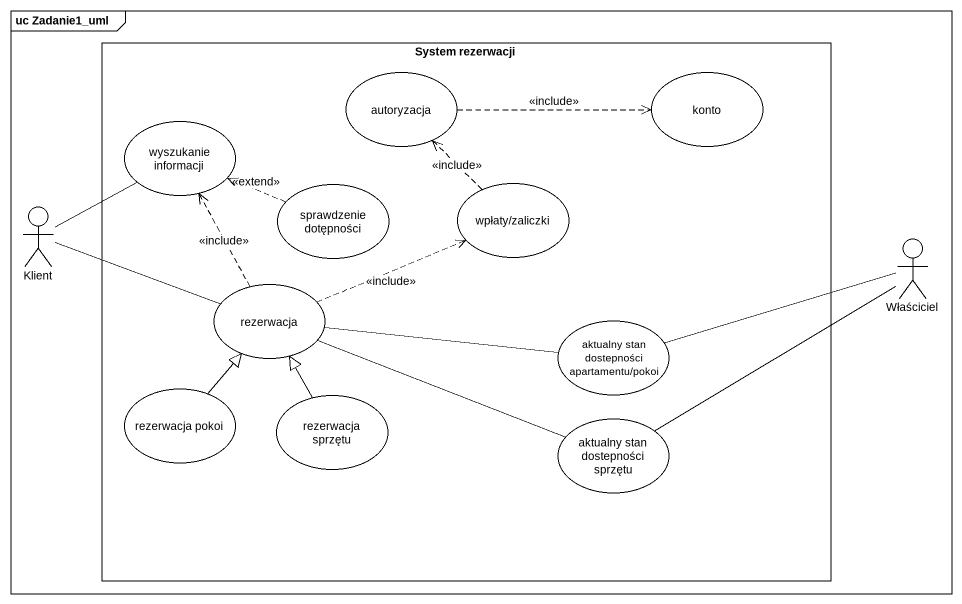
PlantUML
@startuml
mainframe uc Zadanie1_uml
rectangle "System rezerwacji" as System_rezerwacji {
  usecase autoryzacja
  usecase konto
  usecase "wyszukanie informacji" as wyszukanie_informacji
  usecase "sprawdzenie dotępności" as sprawdzenie_dotępności
  usecase "wpłaty/zaliczki" as wpłaty_zaliczki
  usecase rezerwacja
  usecase "aktualny stan dostepności apartamentu/pokoi" as aktualny_stan_dostepności
  usecase "rezerwacja pokoi" as rezerwacja_pokoi
  usecase "rezerwacja sprzętu" as rezerwacja_sprzętu
  usecase "aktualny stan dostepności sprzętu" as aktualny_stan_dostepności_2
}
actor Klient
actor Właściciel
autoryzacja .right.> konto : <<include>>
Klient -up- wyszukanie_informacji
Klient -right- rezerwacja
sprawdzenie_dotępności .left.> wyszukanie_informacji : <<extend>>
wpłaty_zaliczki .up.> autoryzacja : <<include>>
rezerwacja .up.> wyszukanie_informacji : <<include>>
rezerwacja .right.> wpłaty_zaliczki : <<include>>
rezerwacja -right- aktualny_stan_dostepności
rezerwacja -right- aktualny_stan_dostepności_2
aktualny_stan_dostepności -right- Właściciel
rezerwacja_pokoi -up-|> rezerwacja
rezerwacja_sprzętu -up-|> rezerwacja
aktualny_stan_dostepności_2 -right- Właściciel
@enduml
